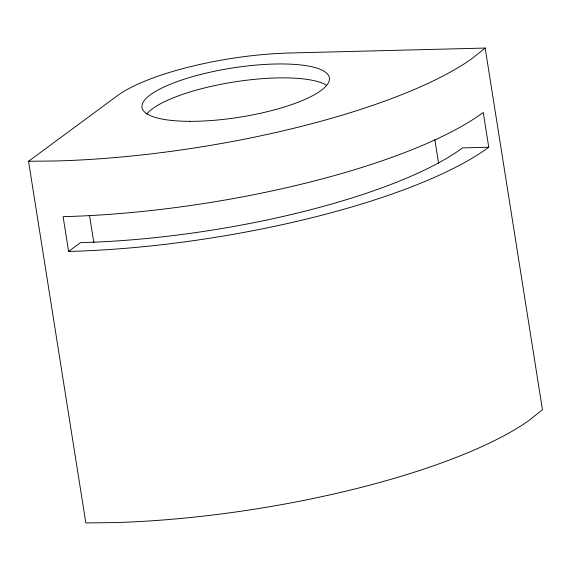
<?xml version="1.0" encoding="UTF-8"?>
<svg xmlns="http://www.w3.org/2000/svg" width="571" height="571" viewBox="0 0 571 571"><rect width="100%" height="100%" fill="white"/><g stroke="black" fill="none" stroke-linecap="round" stroke-linejoin="round"><path stroke-width="0.86" d="M485.172 48.05L471.532 58.941A321.059 84.18 -9 0 1 57.036 160.951L28.55 161.286L85.828 522.936L114.314 522.601A321.059 84.18 -9 0 0 528.817 420.591L542.45 409.7L485.172 48.05L289.369 53.024A131.344 34.438 -9 0 0 117.469 95.65L28.55 161.286M68.599 251.426L80.532 242.618L85.679 242.482A291.874 76.528 -9 0 0 461.09 148.952L462.489 147.903L488.762 147.239L483.252 112.466L480.347 114.578A321.059 84.18 -9 0 1 65.851 216.587L63.096 216.652L68.599 251.426L71.354 251.361A321.059 84.18 -9 0 0 485.857 149.352L488.762 147.239M434.845 139.709L438.614 163.492M89.504 215.274L93.83 242.582M146.754 114.05A94.857 24.874 -9 0 1 233.675 82.046A94.857 24.874 -9 0 1 326.669 85.386M189.907 121.345A94.857 24.874 -9 0 0 329.446 78.498A94.857 24.874 -9 0 0 187.702 78.099A94.857 24.874 -9 0 0 189.907 121.345"/></g></svg>
